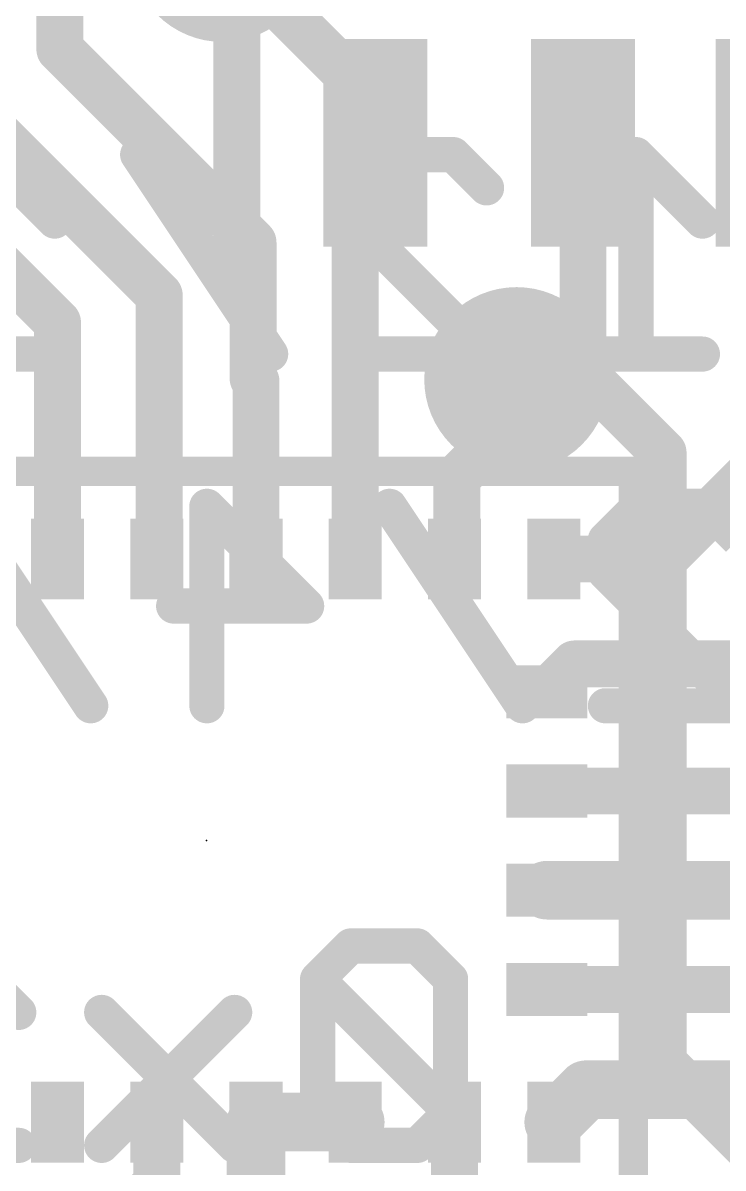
# Model space of a CAD drawing. Extents: x -0.1 to 25.5, y -0.1 to 17.9.
# Drawn here: x 10.381 to 13.415, y 6.709 to 11.671 of the extents above; entities that cross this region are included whole.
import ezdxf

# ---------------------------------------------------------------- set-up
doc = ezdxf.new("R2010")
doc.units = 0
for name, color, linetype in [('1', 12, 'CONTINUOUS'), ('16', 5, 'CONTINUOUS'), ('18', 110, 'CONTINUOUS'), ('21', 40, 'CONTINUOUS'), ('22', 6, 'CONTINUOUS'), ('23', 40, 'CONTINUOUS')]:
    doc.layers.add(name, color=color, linetype=linetype)

# ---------------------------------------------------------------- blocks, each defined once
blk = doc.blocks.new('RECT')
blk.add_solid([(-0.5, -0.5), (0.5, -0.5), (-0.5, 0.5), (0.5, 0.5)])
blk = doc.blocks.new('ROUNDV')
at = {"const_width": 0.5}
blk.add_lwpolyline([(0, -0.25, 1), (0, 0.25, 1), (0, -0.25)], format="xyb", dxfattribs=at)

msp = doc.modelspace()

# ---------------------------------------------------------------- linework, layer by layer
at = {"layer": '1'}
for points, const_width in [([(10.541, 11.557), (10.541, 12.6619)], 0.2032), ([(11.908, 11.3266), (11.2459, 11.9888)], 0.2032), ([(11.3782, 10.7198), (10.541, 11.557)], 0.2032), ([(10.9718, 10.4912), (10.1346, 11.3284)], 0.2032), ([(11.908, 11.1515), (11.908, 11.3266)], 0.2032), ([(10.531, 10.3732), (9.7282, 11.176)], 0.2032), ([(11.821, 11.0645), (11.908, 11.1515)], 0.2032), ([(12.808, 10.247), (12.808, 11.1515)], 0.2032), ([(11.821, 9.348), (11.821, 11.0645)], 0.2032), ([(11.3782, 10.1308), (11.3782, 10.7198)], 0.2032), ([(10.9718, 9.3588), (10.9718, 10.4912)], 0.2032), ([(10.531, 9.348), (10.531, 10.3732)], 0.2032), ([(12.647, 10.086), (12.808, 10.247)], 0.2032), ([(11.391, 10.118), (11.3782, 10.1308)], 0.2032), ([(12.6067, 10.1263), (12.52, 10.1263)], 0.2032), ([(12.647, 10.086), (12.6067, 10.1263)], 0.2032), ([(11.391, 9.348), (11.391, 10.118)], 0.2032), ([(12.2612, 9.7002), (12.647, 10.086)], 0.2032), ([(13.158, 9.348), (13.862, 10.052)], 0.2032), ([(12.2612, 9.7002), (12.2612, 9.3582)], 0.2032), ([(10.961, 9.348), (10.9718, 9.3588)], 0.2032), ([(12.251, 9.348), (12.2612, 9.3582)], 0.2032), ([(12.681, 9.348), (13.158, 9.348)], 0.2032), ([(12.651, 8.773), (12.7716, 8.8936)], 0.2032), ([(12.7716, 8.8936), (13.6234, 8.8936)], 0.2032), ([(12.651, 8.343), (13.6212, 8.343)], 0.2032), ([(12.651, 7.913), (13.8185, 7.913)], 0.254), ([(14.4045, 7.483), (12.651, 7.483)], 0.2032), ([(12.681, 6.908), (12.8215, 7.0485)], 0.254), ([(14.986, 7.0485), (12.8215, 7.0485)], 0.254), ([(10.961, 6.908), (10.961, 6.643)], 0.2032), ([(11.821, 6.908), (11.391, 6.908)], 0.254), ([(11.391, 6.908), (11.391, 6.0815)], 0.254), ([(12.251, 6.908), (12.251, 6.3912)], 0.2032), ([(10.961, 6.643), (10.668, 6.35)], 0.2032)]:
    msp.add_lwpolyline(points, dxfattribs=dict(at, const_width=const_width))
for points, const_width in [([(10.5769, 11.5929, 1), (10.5051, 11.5211)], 0.1016), ([(10.4902, 11.557, 1), (10.5918, 11.557)], 0.1016), ([(11.9588, 11.3266, 1), (11.8572, 11.3266)], 0.1016), ([(11.8721, 11.2907, 1), (11.9439, 11.3625)], 0.1016), ([(11.9439, 11.1156, 1), (11.8721, 11.1874)], 0.1016), ([(12.8588, 11.1515, 1), (12.7572, 11.1515)], 0.1016), ([(11.8718, 11.0645, 1), (11.7702, 11.0645)], 0.1016), ([(11.8572, 11.1515, 1), (11.9588, 11.1515)], 0.1016), ([(11.7851, 11.1004, 1), (11.8569, 11.0286)], 0.1016), ([(11.429, 10.7198, 1), (11.3274, 10.7198)], 0.1016), ([(11.3423, 10.6839, 1), (11.4141, 10.7557)], 0.1016), ([(11.0226, 10.4912, 1), (10.921, 10.4912)], 0.1016), ([(10.9359, 10.4553, 1), (11.0077, 10.5271)], 0.1016), ([(10.5818, 10.3732, 1), (10.4802, 10.3732)], 0.1016), ([(10.4951, 10.3373, 1), (10.5669, 10.4091)], 0.1016), ([(12.8439, 10.211, 1), (12.7721, 10.2829)], 0.1016), ([(12.7572, 10.247, 1), (12.8588, 10.247)], 0.1016), ([(11.4141, 10.1667, 1), (11.3423, 10.0948)], 0.1016), ([(12.52, 10.1771, 1), (12.52, 10.0755)], 0.1016), ([(12.6427, 10.1622, 1), (12.5708, 10.0903)], 0.1016), ([(12.6067, 10.0755, 1), (12.6067, 10.1771)], 0.1016), ([(11.3274, 10.1308, 1), (11.429, 10.1308)], 0.1016), ([(11.4418, 10.118, 1), (11.3402, 10.118)], 0.1016), ([(11.3551, 10.082, 1), (11.4269, 10.1539)], 0.1016), ([(12.6829, 10.0501, 1), (12.6111, 10.1219)], 0.1016), ([(12.6111, 10.1219, 1), (12.6829, 10.0501)], 0.1016), ([(12.6111, 10.0501, 1), (12.6829, 10.1219)], 0.1016), ([(12.312, 9.7002, 1), (12.2104, 9.7002)], 0.1016), ([(12.2253, 9.7361, 1), (12.2971, 9.6642)], 0.1016), ([(10.9251, 9.3839, 1), (10.9969, 9.3121)], 0.1016), ([(11.0077, 9.3229, 1), (10.9359, 9.3947)], 0.1016), ([(12.2151, 9.3839, 1), (12.2869, 9.3121)], 0.1016), ([(12.2971, 9.3223, 1), (12.2253, 9.3941)], 0.1016), ([(12.681, 9.3988, 1), (12.681, 9.2972)], 0.1016), ([(13.1221, 9.3839, 1), (13.1939, 9.3121)], 0.1016), ([(13.158, 9.2972, 1), (13.158, 9.3988)], 0.1016), ([(10.4802, 9.348, 1), (10.5818, 9.348)], 0.1016), ([(10.921, 9.3588, 1), (11.0226, 9.3588)], 0.1016), ([(11.3402, 9.348, 1), (11.4418, 9.348)], 0.1016), ([(11.7702, 9.348, 1), (11.8718, 9.348)], 0.1016), ([(12.2104, 9.3582, 1), (12.312, 9.3582)], 0.1016), ([(12.7716, 8.9444, 1), (12.7716, 8.8428)], 0.1016), ([(12.8075, 8.8577, 1), (12.7357, 8.9295)], 0.1016), ([(12.6151, 8.8089, 1), (12.6869, 8.7371)], 0.1016), ([(12.651, 8.3938, 1), (12.651, 8.2922)], 0.1016), ([(12.651, 7.9765, 1), (12.651, 7.8495)], 0.127), ([(12.651, 7.5338, 1), (12.651, 7.4322)], 0.1016), ([(12.8215, 7.112, 1), (12.8215, 6.985)], 0.127), ([(12.8664, 7.0036, 1), (12.7766, 7.0934)], 0.127), ([(11.0118, 6.908, 1), (10.9102, 6.908)], 0.1016), ([(11.391, 6.9715, 1), (11.391, 6.8445)], 0.127), ([(11.4545, 6.908, 1), (11.3275, 6.908)], 0.127), ([(11.821, 6.8445, 1), (11.821, 6.9715)], 0.127), ([(12.3018, 6.908, 1), (12.2002, 6.908)], 0.1016), ([(12.6361, 6.9529, 1), (12.7259, 6.8631)], 0.127), ([(10.9969, 6.6071, 1), (10.9251, 6.6789)], 0.1016)]:
    msp.add_lwpolyline(points, format="xyb", dxfattribs=dict(at, const_width=const_width))
at = {"layer": '16', "const_width": 0.2032}
for points in [[(12.52, 10.1263), (12.8375, 10.1263)], [(13.155, 9.8087), (12.8375, 10.1263)], [(13.155, 9.8087), (13.155, 7.165)], [(14.2875, 6.0325), (13.155, 7.165)]]:
    msp.add_lwpolyline(points, dxfattribs=at)
at = {"layer": '16', "const_width": 0.1016}
for points in [[(12.52, 10.1771, 1), (12.52, 10.0755)], [(12.8734, 10.1622, 1), (12.8016, 10.0903)], [(12.8375, 10.0755, 1), (12.8375, 10.1771)], [(13.2058, 9.8087, 1), (13.1042, 9.8087)], [(13.1191, 9.7728, 1), (13.1909, 9.8447)], [(13.1909, 7.2009, 1), (13.1191, 7.1291)], [(13.1042, 7.165, 1), (13.2058, 7.165)]]:
    msp.add_lwpolyline(points, format="xyb", dxfattribs=at)
at = {"layer": '21'}
for points, const_width in [([(11.308, 10.6015), (11.308, 13.4015)], 0.2032), ([(9.326, 9.728), (13.026, 9.728)], 0.127), ([(13.026, 9.728), (13.026, 6.528)], 0.127)]:
    msp.add_lwpolyline(points, dxfattribs=dict(at, const_width=const_width))
for points, const_width in [([(11.2572, 10.6015, 1), (11.3588, 10.6015)], 0.1016), ([(13.0578, 9.728, 1), (12.9942, 9.728)], 0.0635), ([(13.026, 9.6962, 1), (13.026, 9.7598)], 0.0635)]:
    msp.add_lwpolyline(points, format="xyb", dxfattribs=dict(at, const_width=const_width))
at = {"layer": '22', "const_width": 0.1524}
for points in [[(10.5189, 10.8124), (10.2308, 11.1005)], [(11.4544, 10.2362), (10.8782, 11.1005)], [(11.8137, 10.9565), (11.9578, 11.1005)], [(11.9578, 11.1005), (12.2459, 11.1005)], [(12.2459, 11.1005), (12.3899, 10.9565)], [(13.3254, 10.8124), (13.0373, 11.1005)], [(13.0373, 11.1005), (13.0373, 10.2362)], [(11.8137, 10.8124), (11.8137, 10.9565)], [(12.3899, 10.2362), (11.8137, 10.8124)], [(10.5189, 10.2362), (9.9427, 10.2362)], [(11.8137, 10.2362), (12.3899, 10.2362)], [(13.3254, 10.2362), (12.7492, 10.2362)], [(10.6748, 8.7122), (10.0986, 9.5765)], [(11.1782, 8.7122), (11.1782, 9.5765)], [(11.1782, 9.5765), (11.6103, 9.1444)], [(12.5458, 8.7122), (11.9696, 9.5765)], [(12.9051, 9.4325), (13.0492, 9.5765)], [(13.0492, 9.5765), (13.3373, 9.5765)], [(13.3373, 9.5765), (13.4814, 9.4325)], [(12.9051, 9.2884), (12.9051, 9.4325)], [(13.4814, 8.7122), (12.9051, 9.2884)], [(11.6103, 9.1444), (11.0341, 9.1444)], [(12.9051, 8.7122), (13.4814, 8.7122)], [(10.363, 7.3834), (10.0749, 7.6715)], [(11.8018, 7.6715), (11.6578, 7.5275)], [(12.09, 7.6715), (11.8018, 7.6715)], [(12.234, 7.5275), (12.09, 7.6715)], [(11.6578, 7.5275), (11.6578, 6.9513)], [(12.234, 6.9513), (11.6578, 7.5275)], [(12.234, 6.9513), (12.234, 7.5275)], [(11.2985, 7.3834), (10.7223, 6.8072)], [(11.2985, 6.8072), (10.7223, 7.3834)], [(11.6578, 6.9513), (11.8018, 6.8072)], [(12.09, 6.8072), (12.234, 6.9513)], [(10.363, 6.8072), (9.7867, 6.8072)], [(11.8018, 6.8072), (12.09, 6.8072)]]:
    msp.add_lwpolyline(points, dxfattribs=at)
at = {"layer": '22', "const_width": 0.0762}
for points in [[(10.9099, 11.1217, 1), (10.8465, 11.0794)], [(11.9578, 11.1386, 1), (11.9578, 11.0624)], [(11.9847, 11.0736, 1), (11.9308, 11.1275)], [(12.2728, 11.1275, 1), (12.2189, 11.0736)], [(12.2459, 11.0624, 1), (12.2459, 11.1386)], [(13.0643, 11.1275, 1), (13.0104, 11.0736)], [(13.0754, 11.1005, 1), (12.9992, 11.1005)], [(11.8518, 10.9565, 1), (11.7756, 10.9565)], [(11.7868, 10.9834, 1), (11.8406, 10.9295)], [(12.363, 10.9295, 1), (12.4169, 10.9834)], [(10.4919, 10.7855, 1), (10.5458, 10.8394)], [(11.8406, 10.8394, 1), (11.7868, 10.7855)], [(13.2985, 10.7855, 1), (13.3524, 10.8394)], [(11.7756, 10.8124, 1), (11.8518, 10.8124)], [(10.5189, 10.1981, 1), (10.5189, 10.2743)], [(11.4227, 10.2151, 1), (11.4861, 10.2573)], [(11.8137, 10.2743, 1), (11.8137, 10.1981)], [(12.363, 10.2093, 1), (12.4169, 10.2631)], [(12.3899, 10.1981, 1), (12.3899, 10.2743)], [(12.7492, 10.2743, 1), (12.7492, 10.1981)], [(12.9992, 10.2362, 1), (13.0754, 10.2362)], [(13.3254, 10.1981, 1), (13.3254, 10.2743)], [(11.2051, 9.6035, 1), (11.1512, 9.5496)], [(11.2163, 9.5765, 1), (11.1401, 9.5765)], [(12.0013, 9.5977, 1), (11.9379, 9.5554)], [(13.0492, 9.6146, 1), (13.0492, 9.5384)], [(13.0761, 9.5496, 1), (13.0223, 9.6035)], [(13.3643, 9.6035, 1), (13.3104, 9.5496)], [(13.3373, 9.5384, 1), (13.3373, 9.6146)], [(12.9432, 9.4325, 1), (12.867, 9.4325)], [(12.8782, 9.4594, 1), (12.9321, 9.4055)], [(12.9321, 9.3154, 1), (12.8782, 9.2615)], [(12.867, 9.2884, 1), (12.9432, 9.2884)], [(11.0341, 9.1825, 1), (11.0341, 9.1063)], [(11.5834, 9.1174, 1), (11.6373, 9.1713)], [(11.6103, 9.1063, 1), (11.6103, 9.1825)], [(12.9051, 8.7503, 1), (12.9051, 8.6741)], [(10.6431, 8.6911, 1), (10.7065, 8.7333)], [(11.1401, 8.7122, 1), (11.2163, 8.7122)], [(12.5141, 8.6911, 1), (12.5775, 8.7333)], [(11.8018, 7.7096, 1), (11.8018, 7.6334)], [(11.8288, 7.6446, 1), (11.7749, 7.6985)], [(12.1169, 7.6985, 1), (12.063, 7.6446)], [(12.09, 7.6334, 1), (12.09, 7.7096)], [(11.6847, 7.5544, 1), (11.6308, 7.5005)], [(11.6959, 7.5275, 1), (11.6197, 7.5275)], [(12.2721, 7.5275, 1), (12.1959, 7.5275)], [(11.6308, 7.5544, 1), (11.6847, 7.5005)], [(12.2071, 7.5005, 1), (12.261, 7.5544)], [(10.336, 7.3565, 1), (10.3899, 7.4104)], [(10.7492, 7.4104, 1), (10.6953, 7.3565)], [(11.3254, 7.3565, 1), (11.2715, 7.4104)], [(11.6847, 6.9782, 1), (11.6308, 6.9243)], [(12.261, 6.9243, 1), (12.2071, 6.9782)], [(12.2071, 6.9243, 1), (12.261, 6.9782)], [(11.6197, 6.9513, 1), (11.6959, 6.9513)], [(12.1959, 6.9513, 1), (12.2721, 6.9513)], [(10.363, 6.7691, 1), (10.363, 6.8453)], [(10.6953, 6.8341, 1), (10.7492, 6.7803)], [(11.2715, 6.7803, 1), (11.3254, 6.8341)], [(11.8018, 6.8453, 1), (11.8018, 6.7691)], [(11.7749, 6.7803, 1), (11.8288, 6.8341)], [(12.063, 6.8341, 1), (12.1169, 6.7803)], [(12.09, 6.7691, 1), (12.09, 6.8453)]]:
    msp.add_lwpolyline(points, format="xyb", dxfattribs=at)
at = {"layer": '23'}
msp.add_point((11.176, 8.128), dxfattribs=at)

# ---------------------------------------------------------------- block references
at = {"layer": '1'}
for p, xscale, yscale in [((11.908, 11.1515), 0.45, 0.9), ((12.808, 11.1515), 0.45, 0.9), ((13.608, 11.1515), 0.45, 0.9), ((12.651, 8.773), 0.35, 0.23), ((12.651, 8.343), 0.35, 0.23), ((12.651, 7.913), 0.35, 0.23), ((12.651, 7.483), 0.35, 0.23)]:
    msp.add_blockref('RECT', p, dxfattribs=dict(at, xscale=xscale, yscale=yscale))
at = {"layer": '1', "xscale": 0.35, "yscale": 0.23}
for p, rotation in [((10.531, 9.348), 270), ((10.961, 9.348), 270), ((11.391, 9.348), 270), ((11.821, 9.348), 270), ((12.251, 9.348), 270), ((12.681, 9.348), 270), ((10.531, 6.908), 90), ((10.961, 6.908), 90), ((11.391, 6.908), 90), ((11.821, 6.908), 90), ((12.251, 6.908), 90), ((12.681, 6.908), 90)]:
    msp.add_blockref('RECT', p, dxfattribs=dict(at, rotation=rotation))
at = {"layer": '18', "xscale": 0.8001, "yscale": 0.8001}
for p in [(11.2459, 11.9888), (11.2459, 11.9888), (12.52, 10.1263), (12.52, 10.1263)]:
    msp.add_blockref('ROUNDV', p, dxfattribs=at)

doc.saveas('drawing.dxf')
